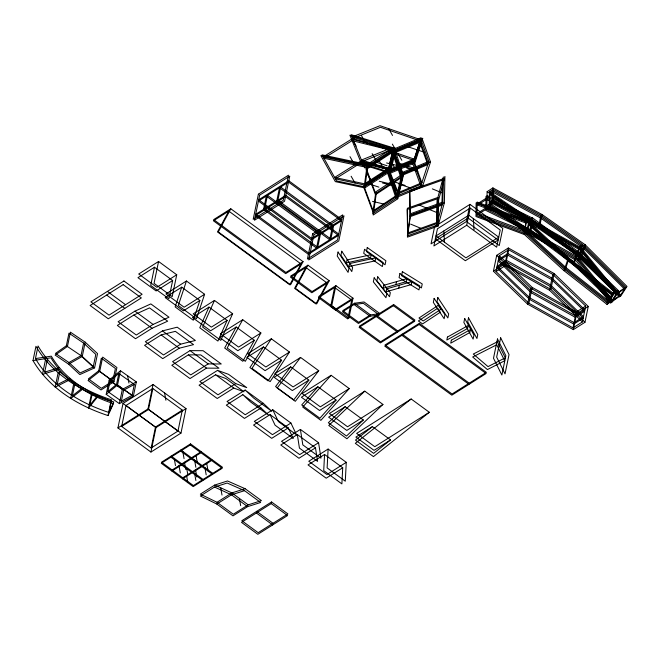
<?xml version="1.0" encoding="UTF-8"?>
<svg xmlns="http://www.w3.org/2000/svg" width="660" height="660" viewBox="0 0 660 660"><rect width="100%" height="100%" fill="white"/><g stroke="black" fill="none" stroke-linecap="round" stroke-linejoin="round"><path stroke-width="0.99" d="M486.783 209.517L487.121 191.664L492.896 187.902L541.967 214.467L585.098 244.695L627 286.432L620.623 296.216L580.684 256.393L538.708 227.056M489.225 205.887L489.489 191.746L493.111 189.387L540.886 215.251L582.772 244.596L578.35 256.303L575.19 258.431L530.335 233.475L489.225 205.887L492.682 203.635L493.111 189.387M436.549 225.374L437.052 200.574L443.347 176.987L442.835 202.084L436.549 225.374L407.368 235.917L410.495 213.766L442.835 202.084M438.091 226.066L438.628 200.021L444.914 176.435L444.378 202.777L438.091 226.066L407.393 237.154L410.52 215.003L444.378 202.777M487.121 191.664L531.448 221.438L579.703 248.317L616.605 293.51L610.698 303.179L575.413 259.933L529.262 234.259L486.857 205.804L492.459 202.15L492.896 187.902M324.563 454.476L323.722 470.613L341.88 483.895L342.721 467.767L324.563 454.476L308.03 464.912L326.188 478.195L342.721 467.767M328.111 449.056L327.129 467.907L345.287 481.198L346.277 462.338L328.111 449.056L308.789 461.249L326.947 474.532L346.277 462.338M364.171 186.763L367.274 164.472L393.385 147.584L387.948 171.386L364.171 186.763L336.526 180.881L322.047 154.844L367.274 164.472M364.79 187.894L367.892 165.602L320.859 155.595L335.338 181.624L364.79 187.894L389.656 171.814L395.101 148.013L367.026 166.237L323.194 156.898L351.516 139.177L392.956 149.465M376.34 193.075L373.189 215.003L397.749 198.784L403.425 175.189L394.433 148.385L388.855 172.285L397.749 198.784M526.16 220.358L477.139 202.059L476.998 215.688L524.122 233.227L526.16 220.358L529.65 218.031L486.016 196.342L485.752 210.342L527.431 231.025L529.65 218.031M487.047 195.517L532.051 217.891L526.399 221.653L476.116 202.884L475.976 216.521L524.362 234.523L526.408 221.554L532.1 217.577L578.408 251.823L618.387 290.606L612.397 300.407L607.018 304.392L563.978 270.658L524.37 234.448L529.889 230.579L574.167 263.315L612.397 300.407M526.688 234.688L528.726 221.801L532.232 219.351L577.253 252.648L616.126 290.359L610.137 300.168L606.895 302.569L565.125 269.833L526.688 234.688L530.013 232.361L532.232 219.351M529.262 234.259L531.448 221.438M524.362 234.523L529.84 230.876L532.1 217.577M530.335 233.475L532.521 220.654L489.489 191.746M578.35 256.303L538.461 228.385L540.886 215.251M541.967 214.467L539.55 227.601L492.459 202.15M33 360.591L35.953 346.31C52.123 374.08 81.114 391.504 110.979 401.288L108.025 415.569C78.16 405.784 49.162 388.361 33 360.591L50.977 357.819C64.432 380.952 88.58 395.455 113.446 403.606L108.025 415.569M35.45 358.594L38.057 345.988C53.905 373.213 82.335 390.291 111.614 399.886L108.999 412.5C79.72 402.905 51.298 385.82 35.45 358.594L51.315 356.152C64.779 379.277 88.927 393.789 113.792 401.94L108.999 412.5M45.416 360.104L42.454 374.385L58.847 369.311M47.33 359.51L44.723 372.116L59.194 367.637M58.113 372.9L55.151 387.181L69.424 379.962M59.779 372.05L57.164 384.664L69.77 378.296M66.346 345.782L68.962 333.168L83.605 343.093L95.807 354.395L93.2 367.001L80.157 372.9L68.945 362.522L55.489 353.413L66.346 345.782L82.244 356.466L94.578 367.892L79.81 374.575L68.599 364.188L55.143 355.08L67.444 346.442L70.397 332.161L85.206 342.185L97.54 353.611L94.578 367.892M73.623 384.268L70.669 398.549L82.343 389.433M74.993 383.204L72.377 395.81L82.69 387.758M68.945 362.522L80.999 355.699L83.605 343.093M85.206 342.185L82.244 356.466L68.599 364.188M91.443 393.838L88.489 408.111L97.177 397.402M92.458 392.584L89.851 405.19L97.523 395.728M98.719 370.788L101.326 358.174L115.409 368.478L112.794 381.084L101.359 388.303L88.424 378.84L98.719 370.788L112.794 381.084M99.734 371.39L102.688 357.109L116.919 367.521L113.965 381.802L101.013 389.969L88.077 380.515L99.734 371.39L113.965 381.802M106.202 394.35L109.164 380.069L120.483 370.738L136.315 381.909L133.353 396.19L119.386 403.648L106.202 394.35L117.529 385.019L120.483 370.738M107.877 391.586L110.137 380.647L118.817 373.502L134.335 384.45L132.066 395.389L121.366 401.107L107.877 391.586L116.548 384.442L118.817 373.502M119.386 403.648L122.339 389.367L136.315 381.909M121.366 401.107L123.626 390.167L134.335 384.45M117.942 427.928L123.016 403.441L153.046 384.491L186.037 408.623L180.972 433.108L150.934 452.059L117.942 427.928L147.98 408.969L153.046 384.491M154.481 267.234L150.711 285.458L168.869 298.741L172.648 280.525L154.481 267.234L137.948 277.67L156.115 290.953L172.648 280.525M121.663 426.434L126.002 405.487L152.839 388.55L182.317 410.116L177.977 431.062L151.14 448L121.663 426.434L148.5 409.505L152.839 388.55M158.565 261.476L154.036 283.363L172.194 296.645L176.731 274.758L158.565 261.476L138.707 274.007L156.874 287.29L176.731 274.758M151.14 448L155.48 427.045L182.317 410.116M150.934 452.059L156.007 427.581L186.037 408.623M334.595 287.496L330.676 306.405L347.803 318.937L351.722 300.028L334.595 287.496L318.5 297.652L335.626 310.183L351.722 300.028M335.899 285.656L331.741 305.737L348.868 318.268L353.026 298.188L335.899 285.656L318.739 296.48L335.866 309.012L353.026 298.188M395.885 284.617L396.495 281.655M398.714 288.189L399.325 285.219M466.43 221.546L469.994 204.361L502.813 228.368L499.249 245.545L466.43 221.546L431.038 243.878L434.593 226.693L469.994 204.361M466.686 225.258L470.25 208.081L500.214 230.002L496.658 247.186L466.686 225.258L433.884 245.965L437.44 228.781L470.25 208.081M493.416 271.202L496.699 255.337L508.348 247.987L554.128 273.537L588.258 306.438L584.966 322.295L573.317 329.645L527.546 304.103L493.416 271.202L505.065 263.851L508.348 247.987M495.998 271.549L499.282 255.692L508.678 249.769L552.783 274.387L585.667 306.083L582.384 321.94L572.995 327.871L528.883 303.253L495.998 271.549L505.395 265.625L508.678 249.769M527.546 304.103L530.83 288.238L496.699 255.337M528.883 303.253L532.166 287.397L499.282 255.692M582.384 321.94L549.499 290.243L552.783 274.387M584.966 322.295L550.844 289.393L554.128 273.537M572.995 327.871L576.279 312.015L585.667 306.083M573.317 329.645L576.601 313.789L588.258 306.438M389.656 172.177L395.307 148.442L421.138 137.684L413.185 162.376L389.656 172.177L363 163.878L351.145 134.698L395.307 148.442M390.184 173.233L395.843 149.498L422.812 138.262L414.859 162.954L390.184 173.233L361.754 164.381L349.899 135.201L395.843 149.498M396.058 198.33L401.742 174.735L393.17 149.209L387.593 173.101L396.058 198.33L372.718 213.749L375.87 191.821L401.742 174.735M414.034 163.276L422.062 138.559L430.518 161.972L422.449 186.59L397.823 196.894L403.491 173.275L430.518 161.972M420.783 186.005L428.843 161.386L420.791 139.087L412.764 163.804L420.783 186.005L397.386 195.789L403.062 172.169L428.843 161.386M181.723 287.166L175.139 306.916L193.297 320.207L199.881 300.448L181.723 287.166L165.19 297.594L183.356 310.876L199.881 300.448M186.45 280.995L178.282 305.489L196.441 318.772L204.608 294.277L186.45 280.995L165.949 293.931L184.115 307.213L204.608 294.277M563.978 270.658L567.839 259.421L526.408 221.554M565.125 269.833L568.978 258.596L528.726 221.801M610.137 300.168L573.012 264.14L579.472 246.807L582.772 244.596M574.167 263.315L579.703 248.317L585.098 244.695L580.684 256.393L575.413 259.933M581.856 248.828L617.768 292.801L611.861 302.478L577.574 260.444L581.856 248.828L585.148 246.617L625.837 287.141L619.459 296.934L580.734 258.316L585.148 246.617M208.964 307.09L199.765 327.781L217.924 341.063L227.123 320.372L208.964 307.09L192.431 317.518L210.589 330.808L227.123 320.372M214.475 300.424L202.628 327.063L220.786 340.346L232.633 313.706L214.475 300.424L193.19 313.855L211.349 327.137L232.633 313.706M228.773 211.101L217.495 231.94L289.757 284.798L301.026 263.959L228.773 211.101L213.419 220.786L285.673 273.644L301.026 263.959M230.818 208.791L218.303 231.932L290.565 284.782L303.072 261.649L230.818 208.791L213.659 219.623L285.92 272.473L303.072 261.649M305.869 267.498L294.599 288.337L315.884 303.913L327.154 283.066L305.869 267.498L290.515 277.183L311.8 292.751L327.154 283.066M307.915 265.188L295.408 288.329L316.693 303.897L329.2 280.756L307.915 265.188L290.763 276.02L312.048 291.588L329.2 280.756M236.206 327.013L224.672 348.01L242.83 361.292L254.364 340.296L236.206 327.013L219.673 337.45L237.831 350.732L254.364 340.296M242.723 319.712L227.172 348.026L245.33 361.309L260.882 332.995L242.723 319.712L220.432 333.778L238.59 347.069L260.882 332.995M606.895 302.569L612.719 292.883L616.126 290.359M607.018 304.392L612.851 294.707L618.387 290.606M263.447 346.937L249.925 367.603L268.084 380.886L281.605 360.22L263.447 346.937L246.914 357.373L265.072 370.656L281.605 360.22M271.334 338.778L251.988 368.354L270.146 381.637L289.492 352.06L271.334 338.778L247.673 353.71L265.832 366.993L289.492 352.06M290.689 366.869L275.591 386.57L293.758 399.853L308.847 380.152L290.689 366.869L274.156 377.297L292.314 390.58L308.847 380.152M300.58 357.431L277.15 388.03L295.309 401.313L318.739 370.722L300.58 357.431L274.915 373.634L293.073 386.917L318.739 370.722M317.922 386.793L301.719 404.935L319.877 418.217L336.088 400.075L317.922 386.793L301.389 397.221L319.555 410.503L336.088 400.075M331.097 375.292L302.725 407.063L320.884 420.346L349.255 388.575L331.097 375.292L302.148 393.558L320.314 406.84L349.255 388.575M345.163 406.717L328.342 422.755L346.5 436.037L363.322 419.999L345.163 406.717L328.63 417.153L346.797 430.435L363.322 419.999M364.782 391.149L328.762 425.477L346.921 438.76L382.94 404.432L364.782 391.149L329.389 413.482L347.556 426.764L382.94 404.432M372.405 426.64L355.468 440.08L373.626 453.362L390.563 439.923L372.405 426.64L355.872 437.077L374.03 450.359L390.563 439.923M411.172 398.995L355.303 443.322L373.461 456.613L429.33 412.277L411.172 398.995L356.631 433.414L374.789 446.696L429.33 412.277M578.795 255.115L575.627 257.251L530.558 232.18L489.25 204.46L492.723 202.199M577.574 260.444L580.734 258.316M585.098 244.695L578.606 249.166L532.084 223.245L489.431 194.609L493.02 192.266L540.4 217.907L581.872 246.972M527.662 229.705L524.329 231.924L477.741 214.583L486.214 209.146L529.84 230.876M524.122 233.227L527.431 231.025M403.425 175.189L375.623 193.553L366.209 168.308L392.733 151.09L401.288 176.6M133.881 315.001L117.348 325.429L135.514 338.72L152.039 328.284L167.673 321.173L149.506 307.89L133.881 315.001L152.039 328.284M162.467 330.891L145.349 341.69L163.507 354.973L180.625 344.173L195.376 340.477L177.218 327.195L162.467 330.891L180.625 344.173M161.123 334.925L144.589 345.361L162.748 358.644L179.281 348.208L193.529 344.635L175.37 331.353L161.123 334.925L179.281 348.208M190.014 350.625L172.59 361.622L190.748 374.905L208.172 363.908L221.273 363.99L203.115 350.707L190.014 350.625L208.172 363.908M188.364 354.849L171.831 365.285L189.989 378.568L206.522 368.132L218.955 368.214L200.797 354.932L188.364 354.849L206.522 368.132M217.569 370.351L199.831 381.546L217.99 394.828L235.736 383.633L246.724 387.626L228.558 374.344L217.569 370.351L235.736 383.633M215.605 374.781L199.072 385.209L217.231 398.491L233.764 388.063L244.002 391.784L225.844 378.502L215.605 374.781L233.764 388.063M354.511 303.212L342.746 310.637L358.693 322.311L370.466 314.886L379.987 313.649L364.031 301.975L354.511 303.212L370.466 314.886M354.032 304.532L342.499 311.809L358.454 323.483L369.988 316.198L379.318 314.993L363.363 303.32L354.032 304.532L369.988 316.198M245.157 390.06L227.073 401.47L245.231 414.752L263.315 403.342L271.772 411.279L253.613 397.996L245.157 390.06L263.315 403.342M242.847 394.705L226.314 405.133L244.472 418.415L261.005 407.987L268.736 415.239L250.577 401.957L242.847 394.705L261.005 407.987M172.12 469.994L201.168 451.663M171.905 471.058L200.945 452.735M272.762 409.753L254.314 421.393L272.473 434.676L290.92 423.035L296.505 434.824L278.338 421.542L272.762 409.753L290.92 423.035M270.08 414.628L253.555 425.065L271.714 438.347L288.247 427.911L293.238 438.479L275.08 425.197L270.08 414.628L288.247 427.911M182.762 477.774L211.802 459.442M182.539 478.838L211.579 460.507M300.407 429.421L281.548 441.317L299.714 454.608L318.574 442.703L300.407 429.421L302.816 444.881L320.974 458.164L318.574 442.703M214.723 485.05L200.335 494.134L217 502.285L233.326 514.231L248.193 504.851L261.426 500.635L245.099 488.697L227.535 480.975L214.723 485.05L231.866 492.904L248.193 504.851M297.322 434.552L280.789 444.988L298.955 458.271L315.48 447.835L297.322 434.552L299.434 448.107L317.592 461.389L315.48 447.835M214.525 487.047L200.351 495.99L216.843 504.05L232.988 515.864L247.632 506.624L260.667 502.474L244.522 490.669L227.139 483.029L214.525 487.047L231.478 494.818L247.632 506.624M217 502.285L231.866 492.904L245.099 488.697M216.843 504.05L231.478 494.818L244.522 490.669M134.937 311.149L118.115 321.742L136.282 335.024L153.095 324.431L168.993 317.204L150.835 303.913L134.937 311.149L153.095 324.431M421.418 184.057L397.84 193.924L389.218 171.93L413.399 161.857L422.449 186.59M386.578 162.954L397.584 165.553M379.269 181.269L390.274 183.876M382.569 183.01L393.583 185.617M372.545 201.374L383.559 203.973M407.063 146.495L424.182 152.179M398.285 162.995L415.412 168.679M401.668 165.619L412.937 169.364M406.56 167.912L417.829 171.658M375.845 162.055L387.115 165.792M393.822 181.681L405.091 185.427M398.714 183.975L409.992 187.72M367.612 183.398L378.881 187.143M432.349 188.867L442.563 193.066M418.358 204.699L428.571 208.898M427.358 208.667L437.572 212.858M410.602 224.095L420.816 228.294M492.682 203.635L538.461 228.385M532.521 220.654L579.472 246.807M505.065 263.851L550.844 289.393M505.395 265.625L549.499 290.243M532.166 287.397L576.279 312.015M530.83 288.238L576.601 313.789M117.529 385.019L133.353 396.19M116.548 384.442L132.066 395.389M110.137 380.647L123.626 390.167M109.164 380.069L122.339 389.367M376.505 315.356L397.79 330.932M402.188 334.15L469.219 383.179M376.258 316.528L397.543 332.096M401.948 335.321L468.98 384.351M107.398 291.406L125.565 304.689M106.639 295.078L124.806 308.36M147.98 408.969L180.972 433.108M148.5 409.505L177.977 431.062M126.002 405.487L155.48 427.045M123.016 403.441L156.007 427.581M180.848 449.996L212.759 473.335M180.634 451.06L212.536 474.4M256.707 511.351L273.025 523.289M256.369 512.985L272.687 524.931M171.171 456.101L203.074 479.44M170.948 457.174L202.851 480.513M530.013 232.361L573.012 264.14M568.978 258.596L612.719 292.883M567.839 259.421L612.851 294.707M80.999 355.699L93.2 367.001M388.649 128.667L392.527 135.432M397.955 153.524L401.825 160.289M392.362 144.103L396.239 150.868M390.497 160.636L394.375 167.401M378.667 159.844L382.544 166.609M372.149 153.648L376.027 160.413M361.548 135.729L365.425 142.494M352.242 139.359L356.12 146.124M361.267 161.452L365.145 168.218M366.844 173.093L370.722 179.858M350.006 156.676L353.884 163.441M351.128 176.237L355.006 183.001M239.374 498.399L240.661 505.659M220.704 487.798L221.999 495.058M206.745 463.567L208.032 470.827M204.897 467.585L206.192 474.853M196.102 455.788L197.398 463.048M194.56 460.02L195.847 467.288M195.517 469.722L196.812 476.982M194.576 473.228L195.871 480.488M186.516 467.329L187.811 474.598M182.77 451.399L184.057 458.659M184.462 462.206L185.749 469.474M186.541 475.39L187.828 482.65M179.008 465.646L180.295 472.915M164.587 392.931L165.883 400.199M174.19 458.312L175.486 465.581M127.644 375.787L128.931 383.056M473.303 218.559L474.061 229.738M443.751 231.025L444.518 242.203M437.555 198.718L437.044 223.534L407.616 234.168L407.171 209.468L437.555 198.718M437.885 197.472L437.374 222.313L407.781 233.005L407.335 208.288L437.885 197.472M442.522 180.089L442.01 205.144L410.083 216.678L409.637 191.73L442.522 180.089M442.852 178.852L442.34 203.923L410.248 215.515L409.794 190.55L442.852 178.852M258.39 194.18L253.184 219.31L283.272 200.326L288.478 175.189L258.39 194.18M259.669 195.112L254.463 220.25L284.551 201.259L289.757 176.129L259.669 195.112M266.31 196.094L263.571 209.327L316.528 248.069L319.275 234.828L266.31 196.094M267.473 195.36L264.734 208.593L317.691 247.335L320.438 234.102L267.473 195.36M279.485 187.778L276.746 201.019L329.703 239.761L332.45 226.52L279.485 187.778M280.649 187.044L277.909 200.285L330.866 239.027L333.613 225.786L280.649 187.044M312.625 233.854L307.428 258.992L337.507 240.001L342.713 214.871L312.625 233.854M313.904 234.787L308.698 259.924L338.786 240.933L343.992 215.803L313.904 234.787M338.052 252.029L337.227 256.03L348.084 272.374L348.909 268.373L338.052 252.029M341.756 251.229L340.931 255.222L351.788 271.573L352.613 267.572L341.756 251.229M347.077 259.916L346.467 262.878L370.631 257.647L371.242 254.686L347.077 259.916M349.519 263.587L348.901 266.549L375.169 260.857L375.779 257.895L349.519 263.587M364.543 249.34L363.709 253.341L382.354 266.541L383.179 262.548L364.543 249.34M367.257 247.549L366.424 251.551L385.069 264.751L385.894 260.75L367.257 247.549M374.179 277.81L373.346 281.812L385.96 297.718L386.785 293.716L374.179 277.81M377.726 276.796L376.893 280.789L389.507 296.695L390.332 292.702L377.726 276.796M383.922 285.26L383.311 288.23L406.445 281.589L407.055 278.619L383.922 285.26M386.752 288.832L386.141 291.794L411.287 284.575L411.898 281.614L386.752 288.832M399.902 273.611L399.069 277.613L418.96 289.905L419.793 285.904L399.902 273.611M402.361 271.648L401.527 275.649L421.418 287.941L422.243 283.94L402.361 271.648M434.14 298.386L433.315 302.379L444.147 318.73L444.972 314.738L434.14 298.386M437.852 297.586L437.019 301.587L447.851 317.938L448.685 313.937L437.852 297.586M447.439 337.062L446.828 340.032L467.593 328.465L468.212 325.495L447.439 337.062M451.349 340.189L450.739 343.159L469.846 332.516L470.456 329.554L451.349 340.189M464.698 318.466L463.873 322.468L473.113 339.116L473.946 335.115L464.698 318.466M468.526 317.864L467.701 321.857L476.941 338.506L477.766 334.513L468.526 317.864M497.491 338.951L493.498 358.248L501.872 375.028L505.865 355.724L497.491 338.951M500.659 337.804L496.658 357.101L505.032 373.882L509.033 354.577L500.659 337.804M611.358 298.171L608.083 300.605L565.909 267.548L527.101 232.072L530.467 229.713L573.878 261.805L611.358 298.171M610.747 299.17L607.489 301.587L565.513 268.694L526.894 233.376L530.244 231.033L573.449 262.977L610.747 299.17M615.516 291.357L612.125 293.873L568.59 259.735L528.52 223.105L532.01 220.679L576.823 253.82L615.516 291.357M614.914 292.355L611.539 294.855L568.194 260.882L528.313 224.416L531.779 221.999L576.394 254.991L614.914 292.355M624.805 287.752L616.885 293.436L581.419 250L584.702 247.805L624.805 287.752M624.203 288.783L616.316 294.442L580.99 251.179L584.257 248.985L624.203 288.783M620.656 294.855L612.958 300.391L578.44 258.085L581.625 255.948L620.656 294.855M620.053 295.886L612.381 301.405L578.003 259.264L581.179 257.136L620.053 295.886M579.249 253.935L576.056 256.072L530.78 230.885L489.274 203.032L492.764 200.755L538.956 225.728L579.249 253.935M582.318 245.784L579.043 247.987L532.307 221.95L489.464 193.174L493.069 190.831L540.639 216.579L582.318 245.784M527.885 228.393L524.535 230.62L477.741 213.205L486.247 207.735L527.885 228.393M529.427 219.351L525.954 221.661L477.691 203.651L486.494 198.008L529.427 219.351M529.196 220.671L525.748 222.964L477.7 205.037L486.453 199.419L529.196 220.671M400.991 177.845L375.457 194.708L366.044 169.48L392.436 152.353L400.991 177.845M396.808 195.228L373.131 210.862L363.808 185.864L388.327 169.958L396.808 195.228M396.511 196.465L372.966 212.017L363.652 187.036L388.03 171.212L396.511 196.465M438.273 305.299L419.001 317.988L423.175 320.958L440.913 309.276L438.273 305.299M437.662 308.261L418.382 320.958L422.565 323.92L440.294 312.246L437.662 308.261M392.675 150.719L366.861 167.409L323.953 158.276L352.11 140.646L392.675 150.719M388.657 168.259L364.576 183.835L334.62 177.449L360.492 161.263L388.657 168.259M388.377 169.513L364.411 185.006L335.379 178.827L361.086 162.731L388.377 169.513M123.931 280.978L90.874 301.843L109.032 315.125L142.098 294.261L123.931 280.978M123.172 284.641L90.115 305.506L108.273 318.788L141.339 297.924L123.172 284.641M288.791 180.79L258.703 199.782L311.66 238.516L341.748 219.532L288.791 180.79M288.519 182.077L258.439 201.061L311.396 239.803L341.484 220.811L288.519 182.077M285.78 195.31L255.692 214.302L308.657 253.044L338.745 234.052L285.78 195.31M285.516 196.597L255.428 215.581L308.393 254.323L338.481 235.339L285.516 196.597M468.765 215.242L435.955 235.942L465.927 257.862L498.737 237.163L468.765 215.242M468.171 218.097L435.369 238.796L465.333 260.725L498.143 240.017L468.171 218.097M393.657 304.532L359.345 326.188L380.63 341.756L414.942 320.1L393.657 304.532M393.418 305.704L359.106 327.352L380.391 342.928L414.703 321.272L393.418 305.704M190.534 443.883L161.486 462.214L193.396 485.554L222.436 467.222L190.534 443.883M190.311 444.956L161.263 463.279L193.174 486.618L222.222 468.286L190.311 444.956M507.895 253.555L498.498 259.487L531.382 291.184L575.495 315.802L584.884 309.878L551.999 278.173L507.895 253.555M507.589 255.016L498.201 260.947L531.086 292.644L575.19 317.262L584.578 311.338L551.702 279.634L507.589 255.016M506.484 260.37L497.087 266.302L529.972 297.998L574.084 322.616L583.473 316.693L550.588 284.988L506.484 260.37M506.179 261.83L496.79 267.762L529.666 299.459L573.779 324.076L583.168 318.153L550.291 286.448L506.179 261.83M419.347 323.326L385.036 344.974L452.059 394.003L486.379 372.355L419.347 323.326M419.1 324.489L384.788 346.145L451.819 395.175L486.131 373.519L419.1 324.489M271.565 501.971L241.84 520.723L258.167 532.669L287.892 513.909L271.565 501.971M271.227 503.605L241.502 522.365L257.829 534.303L287.554 515.551L271.227 503.605M497.327 341.814L473.286 354.032L488.02 366.605L505.312 357.811L497.327 341.814M496.716 344.776L472.675 356.994L487.41 369.567L504.702 360.772L496.716 344.776M428.208 163.325L402.608 174.034L393.962 151.948L420.156 141.034L428.208 163.325M427.787 164.62L402.311 175.279L393.665 153.202L419.735 142.337L427.787 164.62M421.839 182.762L398.137 192.679L389.515 170.676L413.82 160.553L421.839 182.762M420.511 139.631L394.861 150.315L352.077 136.999L380.02 125.697L420.511 139.631M420.09 140.935L394.564 151.561L352.704 138.534L380.482 127.297L420.09 140.935M414.233 159.126L390.398 169.051L361.441 160.042L386.925 149.729L414.233 159.126M413.812 160.429L390.101 170.305L362.06 161.576L387.387 151.33L413.812 160.429"/></g></svg>
